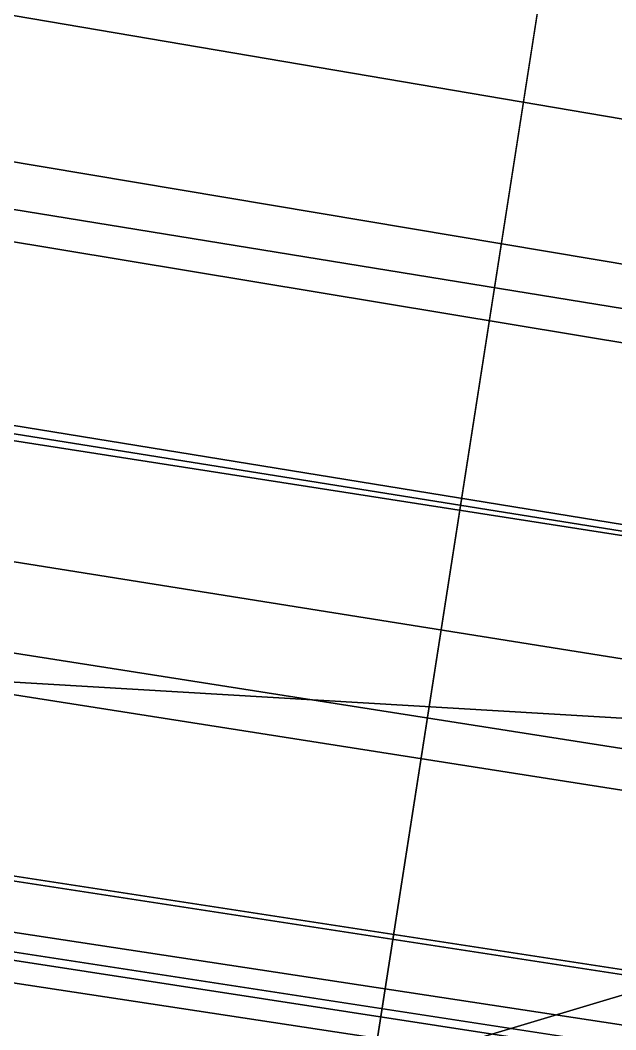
# Model space of a CAD drawing. Header units: metres. Extents: x 503497 to 504361, y 6966567 to 6966857.
# Drawn here: x 504127.8421 to 504128.0227, y 6966711.0328 to 6966711.3388 of the extents above; entities that cross this region are included whole.
import ezdxf

# ---------------------------------------------------------------- set-up
doc = ezdxf.new("R2010")
doc.units = ezdxf.units.M

msp = doc.modelspace()

# ---------------------------------------------------------------- linework, layer by layer
at = {"layer": 'SHADOW_APPROVED_20260111T072000'}
msp.add_lwpolyline([(504127.8093, 6966710.1258), (504128.3574, 6966713.6393), (504055.1836, 6966728.5433), (504054.6355, 6966725.0298), (504127.8093, 6966710.1258)], close=True, dxfattribs=at)
msp.add_lwpolyline([(504124.6436, 6966689.8311), (504125.6223, 6966696.1052), (504122.7613, 6966696.5515), (504123.3955, 6966700.6171), (504123.6735, 6966701.1907), (504124.1841, 6966701.6081), (504124.6865, 6966701.7525), (504126.4679, 6966701.5261), (504126.6349, 6966702.5968), (504125.8564, 6966702.7697), (504125.4218, 6966703.0603), (504125.0625, 6966703.6133), (504124.9683, 6966704.1079), (504125.9354, 6966710.4181), (504127.8093, 6966710.1258), (504128.3574, 6966713.6393), (504140.8554, 6966711.6898), (504140.8554, 6966711.6898), (504140.7719, 6966711.1544), (504144.1851, 6966710.622), (504144.5661, 6966713.0647), (504153.1826, 6966711.7206), (504152.9477, 6966710.2148), (504167.8718, 6966707.8869)], dxfattribs=at)
at = {"layer": 'SHADOW_APPROVED_20260114T072400'}
msp.add_lwpolyline([(504127.8093, 6966710.1258), (504128.3574, 6966713.6393), (504056.349, 6966727.278), (504055.8009, 6966723.7645), (504127.8093, 6966710.1258)], close=True, dxfattribs=at)
msp.add_lwpolyline([(504124.6436, 6966689.8311), (504125.6223, 6966696.1052), (504122.7613, 6966696.5515), (504123.3955, 6966700.6171), (504123.6735, 6966701.1907), (504124.1841, 6966701.6081), (504124.6865, 6966701.7525), (504126.4679, 6966701.5261), (504126.6349, 6966702.5968), (504125.8564, 6966702.7697), (504125.4218, 6966703.0603), (504125.0625, 6966703.6133), (504124.9683, 6966704.1079), (504125.9354, 6966710.4181), (504127.8093, 6966710.1258), (504128.3574, 6966713.6393), (504140.8554, 6966711.6898), (504140.8554, 6966711.6898), (504140.7719, 6966711.1544), (504144.1851, 6966710.622), (504144.5661, 6966713.0647), (504153.1826, 6966711.7206), (504152.9477, 6966710.2148), (504167.8718, 6966707.8869)], dxfattribs=at)
at = {"layer": 'SHADOW_APPROVED_20260122T071500'}
msp.add_lwpolyline([(504127.8093, 6966710.1258), (504128.3574, 6966713.6393), (504045.7909, 6966728.4074), (504045.2428, 6966724.8939), (504127.8093, 6966710.1258)], close=True, dxfattribs=at)
msp.add_lwpolyline([(504124.6436, 6966689.8311), (504125.6223, 6966696.1052), (504122.7613, 6966696.5515), (504123.3955, 6966700.6171), (504123.6735, 6966701.1907), (504124.1841, 6966701.6081), (504124.6865, 6966701.7525), (504126.4679, 6966701.5261), (504126.6349, 6966702.5968), (504125.8564, 6966702.7697), (504125.4218, 6966703.0603), (504125.0625, 6966703.6133), (504124.9683, 6966704.1079), (504125.9354, 6966710.4181), (504127.8093, 6966710.1258), (504128.3574, 6966713.6393), (504140.8554, 6966711.6898), (504140.8554, 6966711.6898), (504140.7719, 6966711.1544), (504144.1851, 6966710.622), (504144.5661, 6966713.0647), (504153.1826, 6966711.7206), (504152.9477, 6966710.2148), (504167.8718, 6966707.8869)], dxfattribs=at)
at = {"layer": 'SHADOW_APPROVED_20260124T072500'}
for points in [[(504127.8093, 6966710.1258), (504128.3574, 6966713.6393), (504052.1143, 6966725.3543), (504051.5662, 6966721.8408), (504127.8093, 6966710.1258)], [(504143.9181, 6966709.7896), (504143.738, 6966708.6351), (504060.7528, 6966721.3861), (504060.9329, 6966722.5406), (504143.9181, 6966709.7896)], [(504143.738, 6966708.6351), (504154.0443, 6966707.0275), (504071.0591, 6966719.7785), (504060.7528, 6966721.3861), (504143.738, 6966708.6351)], [(504154.0443, 6966707.0275), (504153.1492, 6966701.2887), (504070.164, 6966714.0397), (504071.0591, 6966719.7785), (504154.0443, 6966707.0275)]]:
    msp.add_lwpolyline(points, close=True, dxfattribs=at)
msp.add_lwpolyline([(504124.6436, 6966689.8311), (504125.6223, 6966696.1052), (504122.7613, 6966696.5515), (504123.3955, 6966700.6171), (504123.6735, 6966701.1907), (504124.1841, 6966701.6081), (504124.6865, 6966701.7525), (504126.4679, 6966701.5261), (504126.6349, 6966702.5968), (504125.8564, 6966702.7697), (504125.4218, 6966703.0603), (504125.0625, 6966703.6133), (504124.9683, 6966704.1079), (504125.9354, 6966710.4181), (504127.8093, 6966710.1258), (504128.3574, 6966713.6393), (504140.8554, 6966711.6898), (504140.8554, 6966711.6898), (504140.7719, 6966711.1544), (504144.1851, 6966710.622), (504144.5661, 6966713.0647), (504153.1826, 6966711.7206), (504152.9477, 6966710.2148), (504167.8718, 6966707.8869)], dxfattribs=at)
at = {"layer": 'SHADOW_APPROVED_20260126T071100'}
for points in [[(504127.8093, 6966710.1258), (504128.3574, 6966713.6393), (504039.9323, 6966728.6851), (504039.3842, 6966725.1716), (504127.8093, 6966710.1258)], [(504143.9181, 6966709.7896), (504143.738, 6966708.6351), (504047.4936, 6966725.0114), (504047.6737, 6966726.1659), (504143.9181, 6966709.7896)], [(504143.738, 6966708.6351), (504154.0443, 6966707.0275), (504057.7999, 6966723.4038), (504047.4936, 6966725.0114), (504143.738, 6966708.6351)]]:
    msp.add_lwpolyline(points, close=True, dxfattribs=at)
msp.add_lwpolyline([(504124.6436, 6966689.8311), (504125.6223, 6966696.1052), (504122.7613, 6966696.5515), (504123.3955, 6966700.6171), (504123.6735, 6966701.1907), (504124.1841, 6966701.6081), (504124.6865, 6966701.7525), (504126.4679, 6966701.5261), (504126.6349, 6966702.5968), (504125.8564, 6966702.7697), (504125.4218, 6966703.0603), (504125.0625, 6966703.6133), (504124.9683, 6966704.1079), (504125.9354, 6966710.4181), (504127.8093, 6966710.1258), (504128.3574, 6966713.6393), (504140.8554, 6966711.6898), (504140.8554, 6966711.6898), (504140.7719, 6966711.1544), (504144.1851, 6966710.622), (504144.5661, 6966713.0647), (504153.1826, 6966711.7206), (504152.9477, 6966710.2148), (504167.8718, 6966707.8869)], dxfattribs=at)
at = {"layer": 'SHADOW_APPROVED_20260127T071900'}
for points in [[(504127.8093, 6966710.1258), (504128.3574, 6966713.6393), (504046.0145, 6966726.1319), (504045.4664, 6966722.6184), (504127.8093, 6966710.1258)], [(504143.9181, 6966709.7896), (504143.738, 6966708.6351), (504054.1136, 6966722.2324), (504054.2937, 6966723.3869), (504143.9181, 6966709.7896)], [(504143.738, 6966708.6351), (504154.0443, 6966707.0275), (504064.4199, 6966720.6248), (504054.1136, 6966722.2324), (504143.738, 6966708.6351)]]:
    msp.add_lwpolyline(points, close=True, dxfattribs=at)
msp.add_lwpolyline([(504124.6436, 6966689.8311), (504125.6223, 6966696.1052), (504122.7613, 6966696.5515), (504123.3955, 6966700.6171), (504123.6735, 6966701.1907), (504124.1841, 6966701.6081), (504124.6865, 6966701.7525), (504126.4679, 6966701.5261), (504126.6349, 6966702.5968), (504125.8564, 6966702.7697), (504125.4218, 6966703.0603), (504125.0625, 6966703.6133), (504124.9683, 6966704.1079), (504125.9354, 6966710.4181), (504127.8093, 6966710.1258), (504128.3574, 6966713.6393), (504140.8554, 6966711.6898), (504140.8554, 6966711.6898), (504140.7719, 6966711.1544), (504144.1851, 6966710.622), (504144.5661, 6966713.0647), (504153.1826, 6966711.7206), (504152.9477, 6966710.2148), (504167.8718, 6966707.8869)], dxfattribs=at)
at = {"layer": 'SHADOW_APPROVED_20260129T071100'}
for points in [[(504127.8093, 6966710.1258), (504128.3574, 6966713.6393), (504037.9117, 6966727.8581), (504037.3636, 6966724.3446), (504127.8093, 6966710.1258)], [(504143.9181, 6966709.7896), (504143.738, 6966708.6351), (504045.2943, 6966724.1113), (504045.4744, 6966725.2658), (504143.9181, 6966709.7896)], [(504143.738, 6966708.6351), (504154.0443, 6966707.0275), (504055.6006, 6966722.5037), (504045.2943, 6966724.1113), (504143.738, 6966708.6351)], [(504154.0443, 6966707.0275), (504153.1492, 6966701.2887), (504054.7055, 6966716.7649), (504055.6006, 6966722.5037), (504154.0443, 6966707.0275)]]:
    msp.add_lwpolyline(points, close=True, dxfattribs=at)
msp.add_lwpolyline([(504124.6436, 6966689.8311), (504125.6223, 6966696.1052), (504122.7613, 6966696.5515), (504123.3955, 6966700.6171), (504123.6735, 6966701.1907), (504124.1841, 6966701.6081), (504124.6865, 6966701.7525), (504126.4679, 6966701.5261), (504126.6349, 6966702.5968), (504125.8564, 6966702.7697), (504125.4218, 6966703.0603), (504125.0625, 6966703.6133), (504124.9683, 6966704.1079), (504125.9354, 6966710.4181), (504127.8093, 6966710.1258), (504128.3574, 6966713.6393), (504140.8554, 6966711.6898), (504140.8554, 6966711.6898), (504140.7719, 6966711.1544), (504144.1851, 6966710.622), (504144.5661, 6966713.0647), (504153.1826, 6966711.7206), (504152.9477, 6966710.2148), (504167.8718, 6966707.8869)], dxfattribs=at)
at = {"layer": 'SHADOW_APPROVED_20260130T071100'}
for points in [[(504127.8093, 6966710.1258), (504128.3574, 6966713.6393), (504037.2255, 6966727.5535), (504036.6774, 6966724.04), (504127.8093, 6966710.1258)], [(504143.9181, 6966709.7896), (504143.738, 6966708.6351), (504044.5474, 6966723.7797), (504044.7275, 6966724.9342), (504143.9181, 6966709.7896)], [(504143.738, 6966708.6351), (504154.0443, 6966707.0275), (504054.8537, 6966722.1721), (504044.5474, 6966723.7797), (504143.738, 6966708.6351)]]:
    msp.add_lwpolyline(points, close=True, dxfattribs=at)
msp.add_lwpolyline([(504124.6436, 6966689.8311), (504125.6223, 6966696.1052), (504122.7613, 6966696.5515), (504123.3955, 6966700.6171), (504123.6735, 6966701.1907), (504124.1841, 6966701.6081), (504124.6865, 6966701.7525), (504126.4679, 6966701.5261), (504126.6349, 6966702.5968), (504125.8564, 6966702.7697), (504125.4218, 6966703.0603), (504125.0625, 6966703.6133), (504124.9683, 6966704.1079), (504125.9354, 6966710.4181), (504127.8093, 6966710.1258), (504128.3574, 6966713.6393), (504140.8554, 6966711.6898), (504140.8554, 6966711.6898), (504140.7719, 6966711.1544), (504144.1851, 6966710.622), (504144.5661, 6966713.0647), (504153.1826, 6966711.7206), (504152.9477, 6966710.2148), (504167.8718, 6966707.8869)], dxfattribs=at)
at = {"layer": 'SHADOW_APPROVED_20260203T070000'}
for points in [[(504127.8093, 6966710.1258), (504128.3574, 6966713.6393), (504022.3332, 6966729.9407), (504021.7851, 6966726.4272), (504127.8093, 6966710.1258)], [(504143.9181, 6966709.7896), (504143.738, 6966708.6351), (504028.3383, 6966726.378), (504028.5184, 6966727.5325), (504143.9181, 6966709.7896)], [(504143.738, 6966708.6351), (504154.0443, 6966707.0275), (504038.6446, 6966724.7704), (504028.3383, 6966726.378), (504143.738, 6966708.6351)], [(504154.0443, 6966707.0275), (504153.1492, 6966701.2887), (504037.7495, 6966719.0316), (504038.6446, 6966724.7704), (504154.0443, 6966707.0275)]]:
    msp.add_lwpolyline(points, close=True, dxfattribs=at)
msp.add_lwpolyline([(504124.6436, 6966689.8311), (504125.6223, 6966696.1052), (504122.7613, 6966696.5515), (504123.3955, 6966700.6171), (504123.6735, 6966701.1907), (504124.1841, 6966701.6081), (504124.6865, 6966701.7525), (504126.4679, 6966701.5261), (504126.6349, 6966702.5968), (504125.8564, 6966702.7697), (504125.4218, 6966703.0603), (504125.0625, 6966703.6133), (504124.9683, 6966704.1079), (504125.9354, 6966710.4181), (504127.8093, 6966710.1258), (504128.3574, 6966713.6393), (504140.8554, 6966711.6898), (504140.8554, 6966711.6898), (504140.7719, 6966711.1544), (504144.1851, 6966710.622), (504144.5661, 6966713.0647), (504153.1826, 6966711.7206), (504152.9477, 6966710.2148), (504167.8718, 6966707.8869)], dxfattribs=at)
at = {"layer": 'SHADOW_APPROVED_20260314T074000'}
msp.add_lwpolyline([(504127.8093, 6966710.1258), (504128.3574, 6966713.6393), (504040.6029, 6966698.1829), (504040.0548, 6966694.6694), (504127.8093, 6966710.1258)], close=True, dxfattribs=at)
msp.add_lwpolyline([(504124.6436, 6966689.8311), (504125.6223, 6966696.1052), (504122.7613, 6966696.5515), (504123.3955, 6966700.6171), (504123.6735, 6966701.1907), (504124.1841, 6966701.6081), (504124.6865, 6966701.7525), (504126.4679, 6966701.5261), (504126.6349, 6966702.5968), (504125.8564, 6966702.7697), (504125.4218, 6966703.0603), (504125.0625, 6966703.6133), (504124.9683, 6966704.1079), (504125.9354, 6966710.4181), (504127.8093, 6966710.1258), (504128.3574, 6966713.6393), (504140.8554, 6966711.6898), (504140.8554, 6966711.6898), (504140.7719, 6966711.1544), (504144.1851, 6966710.622), (504144.5661, 6966713.0647), (504153.1826, 6966711.7206), (504152.9477, 6966710.2148), (504167.8718, 6966707.8869)], dxfattribs=at)
at = {"layer": 'SHADOW_APPROVED_20260426T070000'}
msp.add_lwpolyline([(504127.8093, 6966710.1258), (504128.3574, 6966713.6393), (503911.2298, 6966631.5775), (503910.6817, 6966628.064), (504127.8093, 6966710.1258)], close=True, dxfattribs=at)
msp.add_lwpolyline([(504124.6436, 6966689.8311), (504125.6223, 6966696.1052), (504122.7613, 6966696.5515), (504123.3955, 6966700.6171), (504123.6735, 6966701.1907), (504124.1841, 6966701.6081), (504124.6865, 6966701.7525), (504126.4679, 6966701.5261), (504126.6349, 6966702.5968), (504125.8564, 6966702.7697), (504125.4218, 6966703.0603), (504125.0625, 6966703.6133), (504124.9683, 6966704.1079), (504125.9354, 6966710.4181), (504127.8093, 6966710.1258), (504128.3574, 6966713.6393), (504140.8554, 6966711.6898), (504140.8554, 6966711.6898), (504140.7719, 6966711.1544), (504144.1851, 6966710.622), (504144.5661, 6966713.0647), (504153.1826, 6966711.7206), (504152.9477, 6966710.2148), (504167.8718, 6966707.8869)], dxfattribs=at)
at = {"layer": 'SHADOW_APPROVED_20260621T090000'}
msp.add_lwpolyline([(504127.8093, 6966710.1258), (504128.3574, 6966713.6393), (504069.8411, 6966650.7077), (504069.293, 6966647.1942), (504127.8093, 6966710.1258)], close=True, dxfattribs=at)
msp.add_lwpolyline([(504124.6436, 6966689.8311), (504125.6223, 6966696.1052), (504122.7613, 6966696.5515), (504123.3955, 6966700.6171), (504123.6735, 6966701.1907), (504124.1841, 6966701.6081), (504124.6865, 6966701.7525), (504126.4679, 6966701.5261), (504126.6349, 6966702.5968), (504125.8564, 6966702.7697), (504125.4218, 6966703.0603), (504125.0625, 6966703.6133), (504124.9683, 6966704.1079), (504125.9354, 6966710.4181), (504127.8093, 6966710.1258), (504128.3574, 6966713.6393), (504140.8554, 6966711.6898), (504140.8554, 6966711.6898), (504140.7719, 6966711.1544), (504144.1851, 6966710.622), (504144.5661, 6966713.0647), (504153.1826, 6966711.7206), (504152.9477, 6966710.2148), (504167.8718, 6966707.8869)], dxfattribs=at)
at = {"layer": 'SHADOW_APPROVED_20260621T120000'}
msp.add_lwpolyline([(504124.6436, 6966689.8311), (504125.6223, 6966696.1052), (504122.7613, 6966696.5515), (504123.3955, 6966700.6171), (504123.6735, 6966701.1907), (504124.1841, 6966701.6081), (504124.6865, 6966701.7525), (504126.4679, 6966701.5261), (504126.6349, 6966702.5968), (504125.8564, 6966702.7697), (504125.4218, 6966703.0603), (504125.0625, 6966703.6133), (504124.9683, 6966704.1079), (504125.9354, 6966710.4181), (504127.8093, 6966710.1258), (504128.3574, 6966713.6393), (504140.8554, 6966711.6898), (504140.8554, 6966711.6898), (504140.7719, 6966711.1544), (504144.1851, 6966710.622), (504144.5661, 6966713.0647), (504153.1826, 6966711.7206), (504152.9477, 6966710.2148), (504167.8718, 6966707.8869)], dxfattribs=at)
msp.add_lwpolyline([(504127.8093, 6966710.1258), (504128.3574, 6966713.6393), (504130.9784, 6966664.9665), (504130.4303, 6966661.453), (504127.8093, 6966710.1258)], close=True, dxfattribs=at)
at = {"layer": 'SHADOW_APPROVED_20260621T140000'}
msp.add_lwpolyline([(504124.6436, 6966689.8311), (504125.6223, 6966696.1052), (504122.7613, 6966696.5515), (504123.3955, 6966700.6171), (504123.6735, 6966701.1907), (504124.1841, 6966701.6081), (504124.6865, 6966701.7525), (504126.4679, 6966701.5261), (504126.6349, 6966702.5968), (504125.8564, 6966702.7697), (504125.4218, 6966703.0603), (504125.0625, 6966703.6133), (504124.9683, 6966704.1079), (504125.9354, 6966710.4181), (504127.8093, 6966710.1258), (504128.3574, 6966713.6393), (504140.8554, 6966711.6898), (504140.8554, 6966711.6898), (504140.7719, 6966711.1544), (504144.1851, 6966710.622), (504144.5661, 6966713.0647), (504153.1826, 6966711.7206), (504152.9477, 6966710.2148), (504167.8718, 6966707.8869)], dxfattribs=at)
msp.add_lwpolyline([(504127.8093, 6966710.1258), (504128.3574, 6966713.6393), (504167.2671, 6966657.8333), (504166.719, 6966654.3198), (504127.8093, 6966710.1258)], close=True, dxfattribs=at)
at = {"layer": 'SHADOW_APPROVED_20260621T150000'}
msp.add_lwpolyline([(504124.6436, 6966689.8311), (504125.6223, 6966696.1052), (504122.7613, 6966696.5515), (504123.3955, 6966700.6171), (504123.6735, 6966701.1907), (504124.1841, 6966701.6081), (504124.6865, 6966701.7525), (504126.4679, 6966701.5261), (504126.6349, 6966702.5968), (504125.8564, 6966702.7697), (504125.4218, 6966703.0603), (504125.0625, 6966703.6133), (504124.9683, 6966704.1079), (504125.9354, 6966710.4181), (504127.8093, 6966710.1258), (504128.3574, 6966713.6393), (504140.8554, 6966711.6898), (504140.8554, 6966711.6898), (504140.7719, 6966711.1544), (504144.1851, 6966710.622), (504144.5661, 6966713.0647), (504153.1826, 6966711.7206), (504152.9477, 6966710.2148), (504167.8718, 6966707.8869)], dxfattribs=at)
msp.add_lwpolyline([(504127.8093, 6966710.1258), (504128.3574, 6966713.6393), (504201.6375, 6966644.6365), (504201.0894, 6966641.123), (504127.8093, 6966710.1258)], close=True, dxfattribs=at)
at = {"layer": 'SHADOW_APPROVED_20260621T160000'}
msp.add_lwpolyline([(504124.6436, 6966689.8311), (504125.6223, 6966696.1052), (504122.7613, 6966696.5515), (504123.3955, 6966700.6171), (504123.6735, 6966701.1907), (504124.1841, 6966701.6081), (504124.6865, 6966701.7525), (504126.4679, 6966701.5261), (504126.6349, 6966702.5968), (504125.8564, 6966702.7697), (504125.4218, 6966703.0603), (504125.0625, 6966703.6133), (504124.9683, 6966704.1079), (504125.9354, 6966710.4181), (504127.8093, 6966710.1258), (504128.3574, 6966713.6393), (504140.8554, 6966711.6898), (504140.8554, 6966711.6898), (504140.7719, 6966711.1544), (504144.1851, 6966710.622), (504144.5661, 6966713.0647), (504153.1826, 6966711.7206), (504152.9477, 6966710.2148), (504167.8718, 6966707.8869)], dxfattribs=at)
msp.add_lwpolyline([(504127.8093, 6966710.1258), (504128.3574, 6966713.6393), (504296.6136, 6966600.5395), (504296.0655, 6966597.026), (504127.8093, 6966710.1258)], close=True, dxfattribs=at)
at = {"layer": 'SHADOW_APPROVED_20261019T053000'}
for points in [[(504143.9181, 6966709.7896), (504143.738, 6966708.6351), (503515.9807, 6966808.915), (503516.1608, 6966810.0695), (504143.9181, 6966709.7896)], [(504143.738, 6966708.6351), (504154.0443, 6966707.0275), (503526.287, 6966807.3074), (503515.9807, 6966808.915), (504143.738, 6966708.6351)], [(504154.0443, 6966707.0275), (504153.1492, 6966701.2887), (503525.3919, 6966801.5686), (503526.287, 6966807.3074), (504154.0443, 6966707.0275)], [(504127.8093, 6966710.1258), (504128.3574, 6966713.6393), (503551.6017, 6966805.7721), (503551.0536, 6966802.2586), (504127.8093, 6966710.1258)]]:
    msp.add_lwpolyline(points, close=True, dxfattribs=at)
msp.add_lwpolyline([(504124.6436, 6966689.8311), (504125.6223, 6966696.1052), (504122.7613, 6966696.5515), (504123.3955, 6966700.6171), (504123.6735, 6966701.1907), (504124.1841, 6966701.6081), (504124.6865, 6966701.7525), (504126.4679, 6966701.5261), (504126.6349, 6966702.5968), (504125.8564, 6966702.7697), (504125.4218, 6966703.0603), (504125.0625, 6966703.6133), (504124.9683, 6966704.1079), (504125.9354, 6966710.4181), (504127.8093, 6966710.1258), (504128.3574, 6966713.6393), (504140.8554, 6966711.6898), (504140.8554, 6966711.6898), (504140.7719, 6966711.1544), (504144.1851, 6966710.622), (504144.5661, 6966713.0647), (504153.1826, 6966711.7206), (504152.9477, 6966710.2148), (504167.8718, 6966707.8869)], dxfattribs=at)
at = {"layer": 'SHADOW_APPROVED_20261112T063500'}
for points in [[(504127.8093, 6966710.1258), (504128.3574, 6966713.6393), (504030.0791, 6966729.5935), (504029.531, 6966726.08), (504127.8093, 6966710.1258)], [(504143.9181, 6966709.7896), (504143.738, 6966708.6351), (504036.769, 6966726.0001), (504036.9491, 6966727.1546), (504143.9181, 6966709.7896)], [(504143.738, 6966708.6351), (504154.0443, 6966707.0275), (504047.0753, 6966724.3925), (504036.769, 6966726.0001), (504143.738, 6966708.6351)], [(504154.0443, 6966707.0275), (504153.1492, 6966701.2887), (504046.1802, 6966718.6537), (504047.0753, 6966724.3925), (504154.0443, 6966707.0275)]]:
    msp.add_lwpolyline(points, close=True, dxfattribs=at)
msp.add_lwpolyline([(504124.6436, 6966689.8311), (504125.6223, 6966696.1052), (504122.7613, 6966696.5515), (504123.3955, 6966700.6171), (504123.6735, 6966701.1907), (504124.1841, 6966701.6081), (504124.6865, 6966701.7525), (504126.4679, 6966701.5261), (504126.6349, 6966702.5968), (504125.8564, 6966702.7697), (504125.4218, 6966703.0603), (504125.0625, 6966703.6133), (504124.9683, 6966704.1079), (504125.9354, 6966710.4181), (504127.8093, 6966710.1258), (504128.3574, 6966713.6393), (504140.8554, 6966711.6898), (504140.8554, 6966711.6898), (504140.7719, 6966711.1544), (504144.1851, 6966710.622), (504144.5661, 6966713.0647), (504153.1826, 6966711.7206), (504152.9477, 6966710.2148), (504167.8718, 6966707.8869)], dxfattribs=at)
at = {"layer": 'SHADOW_APPROVED_20261113T063500'}
for points in [[(504127.8093, 6966710.1258), (504128.3574, 6966713.6393), (504030.5473, 6966730.009), (504029.9992, 6966726.4955), (504127.8093, 6966710.1258)], [(504143.9181, 6966709.7896), (504143.738, 6966708.6351), (504037.2787, 6966726.4523), (504037.4588, 6966727.6068), (504143.9181, 6966709.7896)], [(504143.738, 6966708.6351), (504154.0443, 6966707.0275), (504047.585, 6966724.8447), (504037.2787, 6966726.4523), (504143.738, 6966708.6351)]]:
    msp.add_lwpolyline(points, close=True, dxfattribs=at)
msp.add_lwpolyline([(504124.6436, 6966689.8311), (504125.6223, 6966696.1052), (504122.7613, 6966696.5515), (504123.3955, 6966700.6171), (504123.6735, 6966701.1907), (504124.1841, 6966701.6081), (504124.6865, 6966701.7525), (504126.4679, 6966701.5261), (504126.6349, 6966702.5968), (504125.8564, 6966702.7697), (504125.4218, 6966703.0603), (504125.0625, 6966703.6133), (504124.9683, 6966704.1079), (504125.9354, 6966710.4181), (504127.8093, 6966710.1258), (504128.3574, 6966713.6393), (504140.8554, 6966711.6898), (504140.8554, 6966711.6898), (504140.7719, 6966711.1544), (504144.1851, 6966710.622), (504144.5661, 6966713.0647), (504153.1826, 6966711.7206), (504152.9477, 6966710.2148), (504167.8718, 6966707.8869)], dxfattribs=at)
at = {"layer": 'SHADOW_APPROVED_20261122T065200'}
msp.add_lwpolyline([(504127.8093, 6966710.1258), (504128.3574, 6966713.6393), (504048.1933, 6966728.0901), (504047.6452, 6966724.5766), (504127.8093, 6966710.1258)], close=True, dxfattribs=at)
msp.add_lwpolyline([(504124.6436, 6966689.8311), (504125.6223, 6966696.1052), (504122.7613, 6966696.5515), (504123.3955, 6966700.6171), (504123.6735, 6966701.1907), (504124.1841, 6966701.6081), (504124.6865, 6966701.7525), (504126.4679, 6966701.5261), (504126.6349, 6966702.5968), (504125.8564, 6966702.7697), (504125.4218, 6966703.0603), (504125.0625, 6966703.6133), (504124.9683, 6966704.1079), (504125.9354, 6966710.4181), (504127.8093, 6966710.1258), (504128.3574, 6966713.6393), (504140.8554, 6966711.6898), (504140.8554, 6966711.6898), (504140.7719, 6966711.1544), (504144.1851, 6966710.622), (504144.5661, 6966713.0647), (504153.1826, 6966711.7206), (504152.9477, 6966710.2148), (504167.8718, 6966707.8869)], dxfattribs=at)
at = {"layer": 'SHADOW_APPROVED_20261123T070300'}
for points in [[(504127.8093, 6966710.1258), (504128.3574, 6966713.6393), (504055.9605, 6966725.6458), (504055.4124, 6966722.1323), (504127.8093, 6966710.1258)], [(504143.9181, 6966709.7896), (504143.738, 6966708.6351), (504064.9392, 6966721.7033), (504065.1193, 6966722.8578), (504143.9181, 6966709.7896)], [(504143.738, 6966708.6351), (504154.0443, 6966707.0275), (504075.2455, 6966720.0957), (504064.9392, 6966721.7033), (504143.738, 6966708.6351)]]:
    msp.add_lwpolyline(points, close=True, dxfattribs=at)
msp.add_lwpolyline([(504124.6436, 6966689.8311), (504125.6223, 6966696.1052), (504122.7613, 6966696.5515), (504123.3955, 6966700.6171), (504123.6735, 6966701.1907), (504124.1841, 6966701.6081), (504124.6865, 6966701.7525), (504126.4679, 6966701.5261), (504126.6349, 6966702.5968), (504125.8564, 6966702.7697), (504125.4218, 6966703.0603), (504125.0625, 6966703.6133), (504124.9683, 6966704.1079), (504125.9354, 6966710.4181), (504127.8093, 6966710.1258), (504128.3574, 6966713.6393), (504140.8554, 6966711.6898), (504140.8554, 6966711.6898), (504140.7719, 6966711.1544), (504144.1851, 6966710.622), (504144.5661, 6966713.0647), (504153.1826, 6966711.7206), (504152.9477, 6966710.2148), (504167.8718, 6966707.8869)], dxfattribs=at)
at = {"layer": 'SHADOW_APPROVED_20261221T090000'}
for points in [[(504098.1027, 6966715.4387), (504110.6007, 6966713.4892), (504110.6007, 6966713.4892), (504110.5172, 6966712.9538), (504113.9304, 6966712.4214), (504114.3114, 6966714.8641), (504122.9279, 6966713.52), (504122.693, 6966712.0142), (504137.6171, 6966709.6863), (504137.3091, 6966707.712), (504140.5382, 6966707.2083), (504139.75, 6966702.1555), (504139.5227, 6966701.7968), (504139.2712, 6966701.6133), (504138.6402, 6966701.5232), (504138.3557, 6966699.6995), (504138.6658, 6966699.5997), (504138.9858, 6966699.3441), (504139.1475, 6966699.0618), (504139.2046, 6966698.6588), (504137.0697, 6966684.9728), (504094.3889, 6966691.6305)], [(504124.6436, 6966689.8311), (504125.6223, 6966696.1052), (504122.7613, 6966696.5515), (504123.3955, 6966700.6171), (504123.6735, 6966701.1907), (504124.1841, 6966701.6081), (504124.6865, 6966701.7525), (504126.4679, 6966701.5261), (504126.6349, 6966702.5968), (504125.8564, 6966702.7697), (504125.4218, 6966703.0603), (504125.0625, 6966703.6133), (504124.9683, 6966704.1079), (504125.9354, 6966710.4181), (504127.8093, 6966710.1258), (504128.3574, 6966713.6393), (504140.8554, 6966711.6898), (504140.8554, 6966711.6898), (504140.7719, 6966711.1544), (504144.1851, 6966710.622), (504144.5661, 6966713.0647), (504153.1826, 6966711.7206), (504152.9477, 6966710.2148), (504167.8718, 6966707.8869)]]:
    msp.add_lwpolyline(points, dxfattribs=at)
for points in [[(504127.8093, 6966710.1258), (504128.3574, 6966713.6393), (504098.1027, 6966715.4387), (504097.5546, 6966711.9252), (504127.8093, 6966710.1258)], [(504137.1539, 6966693.1239), (504139.8525, 6966710.4238), (504106.9225, 6966712.3823), (504104.2239, 6966695.0824), (504137.1539, 6966693.1239)], [(504139.8525, 6966710.4238), (504143.9181, 6966709.7896), (504110.9881, 6966711.7481), (504106.9225, 6966712.3823), (504139.8525, 6966710.4238)], [(504139.8525, 6966710.4238), (504139.8525, 6966710.4238), (504106.9225, 6966712.3823), (504106.9225, 6966712.3823), (504139.8525, 6966710.4238)], [(504152.9477, 6966710.2148), (504167.8718, 6966707.8869), (504137.6171, 6966709.6863), (504122.693, 6966712.0142), (504152.9477, 6966710.2148)]]:
    msp.add_lwpolyline(points, close=True, dxfattribs=at)
at = {"layer": 'SHADOW_APPROVED_20261221T120000'}
msp.add_lwpolyline([(504124.6436, 6966689.8311), (504125.6223, 6966696.1052), (504122.7613, 6966696.5515), (504123.3955, 6966700.6171), (504123.6735, 6966701.1907), (504124.1841, 6966701.6081), (504124.6865, 6966701.7525), (504126.4679, 6966701.5261), (504126.6349, 6966702.5968), (504125.8564, 6966702.7697), (504125.4218, 6966703.0603), (504125.0625, 6966703.6133), (504124.9683, 6966704.1079), (504125.9354, 6966710.4181), (504127.8093, 6966710.1258), (504128.3574, 6966713.6393), (504140.8554, 6966711.6898), (504140.8554, 6966711.6898), (504140.7719, 6966711.1544), (504144.1851, 6966710.622), (504144.5661, 6966713.0647), (504153.1826, 6966711.7206), (504152.9477, 6966710.2148), (504167.8718, 6966707.8869)], dxfattribs=at)
msp.add_lwpolyline([(504127.8093, 6966710.1258), (504128.3574, 6966713.6393), (504130.6299, 6966710.9085), (504130.0818, 6966707.395), (504127.8093, 6966710.1258)], close=True, dxfattribs=at)
at = {"layer": 'SHADOW_APPROVED_20261221T150000'}
msp.add_lwpolyline([(504127.8093, 6966710.1258), (504128.3574, 6966713.6393), (504166.0513, 6966717.6596), (504165.5032, 6966714.1461), (504127.8093, 6966710.1258)], close=True, dxfattribs=at)
msp.add_lwpolyline([(504124.6436, 6966689.8311), (504125.6223, 6966696.1052), (504122.7613, 6966696.5515), (504123.3955, 6966700.6171), (504123.6735, 6966701.1907), (504124.1841, 6966701.6081), (504124.6865, 6966701.7525), (504126.4679, 6966701.5261), (504126.6349, 6966702.5968), (504125.8564, 6966702.7697), (504125.4218, 6966703.0603), (504125.0625, 6966703.6133), (504124.9683, 6966704.1079), (504125.9354, 6966710.4181), (504127.8093, 6966710.1258), (504128.3574, 6966713.6393), (504140.8554, 6966711.6898), (504140.8554, 6966711.6898), (504140.7719, 6966711.1544), (504144.1851, 6966710.622), (504144.5661, 6966713.0647), (504153.1826, 6966711.7206), (504152.9477, 6966710.2148), (504167.8718, 6966707.8869)], dxfattribs=at)
at = {"layer": 'SHADOW_APPROVED_20261221T160000'}
msp.add_lwpolyline([(504127.8093, 6966710.1258), (504128.3574, 6966713.6393), (504187.9192, 6966725.5911), (504187.3711, 6966722.0776), (504127.8093, 6966710.1258)], close=True, dxfattribs=at)
msp.add_lwpolyline([(504124.6436, 6966689.8311), (504125.6223, 6966696.1052), (504122.7613, 6966696.5515), (504123.3955, 6966700.6171), (504123.6735, 6966701.1907), (504124.1841, 6966701.6081), (504124.6865, 6966701.7525), (504126.4679, 6966701.5261), (504126.6349, 6966702.5968), (504125.8564, 6966702.7697), (504125.4218, 6966703.0603), (504125.0625, 6966703.6133), (504124.9683, 6966704.1079), (504125.9354, 6966710.4181), (504127.8093, 6966710.1258), (504128.3574, 6966713.6393), (504140.8554, 6966711.6898), (504140.8554, 6966711.6898), (504140.7719, 6966711.1544), (504144.1851, 6966710.622), (504144.5661, 6966713.0647), (504153.1826, 6966711.7206), (504152.9477, 6966710.2148), (504167.8718, 6966707.8869)], dxfattribs=at)
at = {"layer": 'SHADOW_APPROVED_20261221T170000'}
for points in [[(504127.8093, 6966710.1258), (504128.3574, 6966713.6393), (504231.5573, 6966744.5269), (504231.0092, 6966741.0134), (504127.8093, 6966710.1258)], [(504124.9683, 6966704.1079), (504125.9354, 6966710.4181), (504229.1353, 6966741.3057), (504228.1682, 6966734.9955), (504124.9683, 6966704.1079)], [(504125.9354, 6966710.4181), (504127.8093, 6966710.1258), (504231.0092, 6966741.0134), (504229.1353, 6966741.3057), (504125.9354, 6966710.4181)]]:
    msp.add_lwpolyline(points, close=True, dxfattribs=at)
msp.add_lwpolyline([(504124.6436, 6966689.8311), (504125.6223, 6966696.1052), (504122.7613, 6966696.5515), (504123.3955, 6966700.6171), (504123.6735, 6966701.1907), (504124.1841, 6966701.6081), (504124.6865, 6966701.7525), (504126.4679, 6966701.5261), (504126.6349, 6966702.5968), (504125.8564, 6966702.7697), (504125.4218, 6966703.0603), (504125.0625, 6966703.6133), (504124.9683, 6966704.1079), (504125.9354, 6966710.4181), (504127.8093, 6966710.1258), (504128.3574, 6966713.6393), (504140.8554, 6966711.6898), (504140.8554, 6966711.6898), (504140.7719, 6966711.1544), (504144.1851, 6966710.622), (504144.5661, 6966713.0647), (504153.1826, 6966711.7206), (504152.9477, 6966710.2148), (504167.8718, 6966707.8869)], dxfattribs=at)
at = {"layer": 'SHADOW_COMPARATOR_RL48_20260111T072000'}
msp.add_lwpolyline([(504127.8093, 6966710.1258), (504128.3574, 6966713.6393), (504082.7301, 6966722.9327), (504082.182, 6966719.4192), (504127.8093, 6966710.1258)], close=True, dxfattribs=at)
msp.add_lwpolyline([(504124.6436, 6966689.8311), (504125.6223, 6966696.1052), (504122.7613, 6966696.5515), (504123.3955, 6966700.6171), (504123.6735, 6966701.1907), (504124.1841, 6966701.6081), (504124.6865, 6966701.7525), (504126.4679, 6966701.5261), (504126.6349, 6966702.5968), (504125.8564, 6966702.7697), (504125.4218, 6966703.0603), (504125.0625, 6966703.6133), (504124.9683, 6966704.1079), (504125.9354, 6966710.4181), (504127.8093, 6966710.1258), (504128.3574, 6966713.6393), (504140.8554, 6966711.6898), (504140.8554, 6966711.6898), (504140.7719, 6966711.1544), (504144.1851, 6966710.622), (504144.5661, 6966713.0647), (504153.1826, 6966711.7206), (504152.9477, 6966710.2148), (504167.8718, 6966707.8869)], dxfattribs=at)
at = {"layer": 'SHADOW_COMPARATOR_RL48_20260114T072400'}
msp.add_lwpolyline([(504127.8093, 6966710.1258), (504128.3574, 6966713.6393), (504083.4568, 6966722.1437), (504082.9087, 6966718.6302), (504127.8093, 6966710.1258)], close=True, dxfattribs=at)
msp.add_lwpolyline([(504124.6436, 6966689.8311), (504125.6223, 6966696.1052), (504122.7613, 6966696.5515), (504123.3955, 6966700.6171), (504123.6735, 6966701.1907), (504124.1841, 6966701.6081), (504124.6865, 6966701.7525), (504126.4679, 6966701.5261), (504126.6349, 6966702.5968), (504125.8564, 6966702.7697), (504125.4218, 6966703.0603), (504125.0625, 6966703.6133), (504124.9683, 6966704.1079), (504125.9354, 6966710.4181), (504127.8093, 6966710.1258), (504128.3574, 6966713.6393), (504140.8554, 6966711.6898), (504140.8554, 6966711.6898), (504140.7719, 6966711.1544), (504144.1851, 6966710.622), (504144.5661, 6966713.0647), (504153.1826, 6966711.7206), (504152.9477, 6966710.2148), (504167.8718, 6966707.8869)], dxfattribs=at)
at = {"layer": 'SHADOW_COMPARATOR_RL48_20260122T071500'}
msp.add_lwpolyline([(504127.8093, 6966710.1258), (504128.3574, 6966713.6393), (504076.8733, 6966722.8479), (504076.3252, 6966719.3344), (504127.8093, 6966710.1258)], close=True, dxfattribs=at)
msp.add_lwpolyline([(504124.6436, 6966689.8311), (504125.6223, 6966696.1052), (504122.7613, 6966696.5515), (504123.3955, 6966700.6171), (504123.6735, 6966701.1907), (504124.1841, 6966701.6081), (504124.6865, 6966701.7525), (504126.4679, 6966701.5261), (504126.6349, 6966702.5968), (504125.8564, 6966702.7697), (504125.4218, 6966703.0603), (504125.0625, 6966703.6133), (504124.9683, 6966704.1079), (504125.9354, 6966710.4181), (504127.8093, 6966710.1258), (504128.3574, 6966713.6393), (504140.8554, 6966711.6898), (504140.8554, 6966711.6898), (504140.7719, 6966711.1544), (504144.1851, 6966710.622), (504144.5661, 6966713.0647), (504153.1826, 6966711.7206), (504152.9477, 6966710.2148), (504167.8718, 6966707.8869)], dxfattribs=at)
at = {"layer": 'SHADOW_COMPARATOR_RL48_20260124T072500'}
msp.add_lwpolyline([(504127.8093, 6966710.1258), (504128.3574, 6966713.6393), (504080.8162, 6966720.9442), (504080.2681, 6966717.4307), (504127.8093, 6966710.1258)], close=True, dxfattribs=at)
msp.add_lwpolyline([(504124.6436, 6966689.8311), (504125.6223, 6966696.1052), (504122.7613, 6966696.5515), (504123.3955, 6966700.6171), (504123.6735, 6966701.1907), (504124.1841, 6966701.6081), (504124.6865, 6966701.7525), (504126.4679, 6966701.5261), (504126.6349, 6966702.5968), (504125.8564, 6966702.7697), (504125.4218, 6966703.0603), (504125.0625, 6966703.6133), (504124.9683, 6966704.1079), (504125.9354, 6966710.4181), (504127.8093, 6966710.1258), (504128.3574, 6966713.6393), (504140.8554, 6966711.6898), (504140.8554, 6966711.6898), (504140.7719, 6966711.1544), (504144.1851, 6966710.622), (504144.5661, 6966713.0647), (504153.1826, 6966711.7206), (504152.9477, 6966710.2148), (504167.8718, 6966707.8869)], dxfattribs=at)
at = {"layer": 'SHADOW_COMPARATOR_RL48_20260126T071100'}
msp.add_lwpolyline([(504127.8093, 6966710.1258), (504128.3574, 6966713.6393), (504073.2202, 6966723.0211), (504072.6721, 6966719.5076), (504127.8093, 6966710.1258)], close=True, dxfattribs=at)
msp.add_lwpolyline([(504124.6436, 6966689.8311), (504125.6223, 6966696.1052), (504122.7613, 6966696.5515), (504123.3955, 6966700.6171), (504123.6735, 6966701.1907), (504124.1841, 6966701.6081), (504124.6865, 6966701.7525), (504126.4679, 6966701.5261), (504126.6349, 6966702.5968), (504125.8564, 6966702.7697), (504125.4218, 6966703.0603), (504125.0625, 6966703.6133), (504124.9683, 6966704.1079), (504125.9354, 6966710.4181), (504127.8093, 6966710.1258), (504128.3574, 6966713.6393), (504140.8554, 6966711.6898), (504140.8554, 6966711.6898), (504140.7719, 6966711.1544), (504144.1851, 6966710.622), (504144.5661, 6966713.0647), (504153.1826, 6966711.7206), (504152.9477, 6966710.2148), (504167.8718, 6966707.8869)], dxfattribs=at)
at = {"layer": 'SHADOW_COMPARATOR_RL48_20260127T071900'}
msp.add_lwpolyline([(504127.8093, 6966710.1258), (504128.3574, 6966713.6393), (504077.0127, 6966721.429), (504076.4646, 6966717.9155), (504127.8093, 6966710.1258)], close=True, dxfattribs=at)
msp.add_lwpolyline([(504124.6436, 6966689.8311), (504125.6223, 6966696.1052), (504122.7613, 6966696.5515), (504123.3955, 6966700.6171), (504123.6735, 6966701.1907), (504124.1841, 6966701.6081), (504124.6865, 6966701.7525), (504126.4679, 6966701.5261), (504126.6349, 6966702.5968), (504125.8564, 6966702.7697), (504125.4218, 6966703.0603), (504125.0625, 6966703.6133), (504124.9683, 6966704.1079), (504125.9354, 6966710.4181), (504127.8093, 6966710.1258), (504128.3574, 6966713.6393), (504140.8554, 6966711.6898), (504140.8554, 6966711.6898), (504140.7719, 6966711.1544), (504144.1851, 6966710.622), (504144.5661, 6966713.0647), (504153.1826, 6966711.7206), (504152.9477, 6966710.2148), (504167.8718, 6966707.8869)], dxfattribs=at)
at = {"layer": 'SHADOW_COMPARATOR_RL48_20260129T071100'}
msp.add_lwpolyline([(504127.8093, 6966710.1258), (504128.3574, 6966713.6393), (504071.9602, 6966722.5054), (504071.4121, 6966718.9919), (504127.8093, 6966710.1258)], close=True, dxfattribs=at)
msp.add_lwpolyline([(504124.6436, 6966689.8311), (504125.6223, 6966696.1052), (504122.7613, 6966696.5515), (504123.3955, 6966700.6171), (504123.6735, 6966701.1907), (504124.1841, 6966701.6081), (504124.6865, 6966701.7525), (504126.4679, 6966701.5261), (504126.6349, 6966702.5968), (504125.8564, 6966702.7697), (504125.4218, 6966703.0603), (504125.0625, 6966703.6133), (504124.9683, 6966704.1079), (504125.9354, 6966710.4181), (504127.8093, 6966710.1258), (504128.3574, 6966713.6393), (504140.8554, 6966711.6898), (504140.8554, 6966711.6898), (504140.7719, 6966711.1544), (504144.1851, 6966710.622), (504144.5661, 6966713.0647), (504153.1826, 6966711.7206), (504152.9477, 6966710.2148), (504167.8718, 6966707.8869)], dxfattribs=at)
at = {"layer": 'SHADOW_COMPARATOR_RL48_20260130T071100'}
msp.add_lwpolyline([(504127.8093, 6966710.1258), (504128.3574, 6966713.6393), (504071.5323, 6966722.3155), (504070.9842, 6966718.802), (504127.8093, 6966710.1258)], close=True, dxfattribs=at)
msp.add_lwpolyline([(504124.6436, 6966689.8311), (504125.6223, 6966696.1052), (504122.7613, 6966696.5515), (504123.3955, 6966700.6171), (504123.6735, 6966701.1907), (504124.1841, 6966701.6081), (504124.6865, 6966701.7525), (504126.4679, 6966701.5261), (504126.6349, 6966702.5968), (504125.8564, 6966702.7697), (504125.4218, 6966703.0603), (504125.0625, 6966703.6133), (504124.9683, 6966704.1079), (504125.9354, 6966710.4181), (504127.8093, 6966710.1258), (504128.3574, 6966713.6393), (504140.8554, 6966711.6898), (504140.8554, 6966711.6898), (504140.7719, 6966711.1544), (504144.1851, 6966710.622), (504144.5661, 6966713.0647), (504153.1826, 6966711.7206), (504152.9477, 6966710.2148), (504167.8718, 6966707.8869)], dxfattribs=at)
at = {"layer": 'SHADOW_COMPARATOR_RL48_20260203T070000'}
msp.add_lwpolyline([(504127.8093, 6966710.1258), (504128.3574, 6966713.6393), (504062.2463, 6966723.804), (504061.6982, 6966720.2905), (504127.8093, 6966710.1258)], close=True, dxfattribs=at)
msp.add_lwpolyline([(504124.6436, 6966689.8311), (504125.6223, 6966696.1052), (504122.7613, 6966696.5515), (504123.3955, 6966700.6171), (504123.6735, 6966701.1907), (504124.1841, 6966701.6081), (504124.6865, 6966701.7525), (504126.4679, 6966701.5261), (504126.6349, 6966702.5968), (504125.8564, 6966702.7697), (504125.4218, 6966703.0603), (504125.0625, 6966703.6133), (504124.9683, 6966704.1079), (504125.9354, 6966710.4181), (504127.8093, 6966710.1258), (504128.3574, 6966713.6393), (504140.8554, 6966711.6898), (504140.8554, 6966711.6898), (504140.7719, 6966711.1544), (504144.1851, 6966710.622), (504144.5661, 6966713.0647), (504153.1826, 6966711.7206), (504152.9477, 6966710.2148), (504167.8718, 6966707.8869)], dxfattribs=at)
at = {"layer": 'SHADOW_COMPARATOR_RL48_20260314T074000'}
msp.add_lwpolyline([(504127.8093, 6966710.1258), (504128.3574, 6966713.6393), (504073.6383, 6966704.0015), (504073.0902, 6966700.488), (504127.8093, 6966710.1258)], close=True, dxfattribs=at)
msp.add_lwpolyline([(504124.6436, 6966689.8311), (504125.6223, 6966696.1052), (504122.7613, 6966696.5515), (504123.3955, 6966700.6171), (504123.6735, 6966701.1907), (504124.1841, 6966701.6081), (504124.6865, 6966701.7525), (504126.4679, 6966701.5261), (504126.6349, 6966702.5968), (504125.8564, 6966702.7697), (504125.4218, 6966703.0603), (504125.0625, 6966703.6133), (504124.9683, 6966704.1079), (504125.9354, 6966710.4181), (504127.8093, 6966710.1258), (504128.3574, 6966713.6393), (504140.8554, 6966711.6898), (504140.8554, 6966711.6898), (504140.7719, 6966711.1544), (504144.1851, 6966710.622), (504144.5661, 6966713.0647), (504153.1826, 6966711.7206), (504152.9477, 6966710.2148), (504167.8718, 6966707.8869)], dxfattribs=at)
at = {"layer": 'SHADOW_COMPARATOR_RL48_20260426T070000'}
msp.add_lwpolyline([(504127.8093, 6966710.1258), (504128.3574, 6966713.6393), (503992.9681, 6966662.4699), (503992.42, 6966658.9564), (504127.8093, 6966710.1258)], close=True, dxfattribs=at)
msp.add_lwpolyline([(504124.6436, 6966689.8311), (504125.6223, 6966696.1052), (504122.7613, 6966696.5515), (504123.3955, 6966700.6171), (504123.6735, 6966701.1907), (504124.1841, 6966701.6081), (504124.6865, 6966701.7525), (504126.4679, 6966701.5261), (504126.6349, 6966702.5968), (504125.8564, 6966702.7697), (504125.4218, 6966703.0603), (504125.0625, 6966703.6133), (504124.9683, 6966704.1079), (504125.9354, 6966710.4181), (504127.8093, 6966710.1258), (504128.3574, 6966713.6393), (504140.8554, 6966711.6898), (504140.8554, 6966711.6898), (504140.7719, 6966711.1544), (504144.1851, 6966710.622), (504144.5661, 6966713.0647), (504153.1826, 6966711.7206), (504152.9477, 6966710.2148), (504167.8718, 6966707.8869)], dxfattribs=at)
at = {"layer": 'SHADOW_COMPARATOR_RL48_20260621T090000'}
msp.add_lwpolyline([(504127.8093, 6966710.1258), (504128.3574, 6966713.6393), (504091.8697, 6966674.3985), (504091.3216, 6966670.885), (504127.8093, 6966710.1258)], close=True, dxfattribs=at)
msp.add_lwpolyline([(504124.6436, 6966689.8311), (504125.6223, 6966696.1052), (504122.7613, 6966696.5515), (504123.3955, 6966700.6171), (504123.6735, 6966701.1907), (504124.1841, 6966701.6081), (504124.6865, 6966701.7525), (504126.4679, 6966701.5261), (504126.6349, 6966702.5968), (504125.8564, 6966702.7697), (504125.4218, 6966703.0603), (504125.0625, 6966703.6133), (504124.9683, 6966704.1079), (504125.9354, 6966710.4181), (504127.8093, 6966710.1258), (504128.3574, 6966713.6393), (504140.8554, 6966711.6898), (504140.8554, 6966711.6898), (504140.7719, 6966711.1544), (504144.1851, 6966710.622), (504144.5661, 6966713.0647), (504153.1826, 6966711.7206), (504152.9477, 6966710.2148), (504167.8718, 6966707.8869)], dxfattribs=at)
at = {"layer": 'SHADOW_COMPARATOR_RL48_20260621T120000'}
msp.add_lwpolyline([(504124.6436, 6966689.8311), (504125.6223, 6966696.1052), (504122.7613, 6966696.5515), (504123.3955, 6966700.6171), (504123.6735, 6966701.1907), (504124.1841, 6966701.6081), (504124.6865, 6966701.7525), (504126.4679, 6966701.5261), (504126.6349, 6966702.5968), (504125.8564, 6966702.7697), (504125.4218, 6966703.0603), (504125.0625, 6966703.6133), (504124.9683, 6966704.1079), (504125.9354, 6966710.4181), (504127.8093, 6966710.1258), (504128.3574, 6966713.6393), (504140.8554, 6966711.6898), (504140.8554, 6966711.6898), (504140.7719, 6966711.1544), (504144.1851, 6966710.622), (504144.5661, 6966713.0647), (504153.1826, 6966711.7206), (504152.9477, 6966710.2148), (504167.8718, 6966707.8869)], dxfattribs=at)
msp.add_lwpolyline([(504127.8093, 6966710.1258), (504128.3574, 6966713.6393), (504129.9917, 6966683.2895), (504129.4436, 6966679.776), (504127.8093, 6966710.1258)], close=True, dxfattribs=at)
at = {"layer": 'SHADOW_COMPARATOR_RL48_20260621T140000'}
msp.add_lwpolyline([(504124.6436, 6966689.8311), (504125.6223, 6966696.1052), (504122.7613, 6966696.5515), (504123.3955, 6966700.6171), (504123.6735, 6966701.1907), (504124.1841, 6966701.6081), (504124.6865, 6966701.7525), (504126.4679, 6966701.5261), (504126.6349, 6966702.5968), (504125.8564, 6966702.7697), (504125.4218, 6966703.0603), (504125.0625, 6966703.6133), (504124.9683, 6966704.1079), (504125.9354, 6966710.4181), (504127.8093, 6966710.1258), (504128.3574, 6966713.6393), (504140.8554, 6966711.6898), (504140.8554, 6966711.6898), (504140.7719, 6966711.1544), (504144.1851, 6966710.622), (504144.5661, 6966713.0647), (504153.1826, 6966711.7206), (504152.9477, 6966710.2148), (504167.8718, 6966707.8869)], dxfattribs=at)
msp.add_lwpolyline([(504127.8093, 6966710.1258), (504128.3574, 6966713.6393), (504152.6194, 6966678.8416), (504152.0713, 6966675.3281), (504127.8093, 6966710.1258)], close=True, dxfattribs=at)
at = {"layer": 'SHADOW_COMPARATOR_RL48_20260621T150000'}
msp.add_lwpolyline([(504124.6436, 6966689.8311), (504125.6223, 6966696.1052), (504122.7613, 6966696.5515), (504123.3955, 6966700.6171), (504123.6735, 6966701.1907), (504124.1841, 6966701.6081), (504124.6865, 6966701.7525), (504126.4679, 6966701.5261), (504126.6349, 6966702.5968), (504125.8564, 6966702.7697), (504125.4218, 6966703.0603), (504125.0625, 6966703.6133), (504124.9683, 6966704.1079), (504125.9354, 6966710.4181), (504127.8093, 6966710.1258), (504128.3574, 6966713.6393), (504140.8554, 6966711.6898), (504140.8554, 6966711.6898), (504140.7719, 6966711.1544), (504144.1851, 6966710.622), (504144.5661, 6966713.0647), (504153.1826, 6966711.7206), (504152.9477, 6966710.2148), (504167.8718, 6966707.8869)], dxfattribs=at)
msp.add_lwpolyline([(504127.8093, 6966710.1258), (504128.3574, 6966713.6393), (504174.051, 6966670.6128), (504173.5029, 6966667.0993), (504127.8093, 6966710.1258)], close=True, dxfattribs=at)
at = {"layer": 'SHADOW_COMPARATOR_RL48_20260621T160000'}
msp.add_lwpolyline([(504124.6436, 6966689.8311), (504125.6223, 6966696.1052), (504122.7613, 6966696.5515), (504123.3955, 6966700.6171), (504123.6735, 6966701.1907), (504124.1841, 6966701.6081), (504124.6865, 6966701.7525), (504126.4679, 6966701.5261), (504126.6349, 6966702.5968), (504125.8564, 6966702.7697), (504125.4218, 6966703.0603), (504125.0625, 6966703.6133), (504124.9683, 6966704.1079), (504125.9354, 6966710.4181), (504127.8093, 6966710.1258), (504128.3574, 6966713.6393), (504140.8554, 6966711.6898), (504140.8554, 6966711.6898), (504140.7719, 6966711.1544), (504144.1851, 6966710.622), (504144.5661, 6966713.0647), (504153.1826, 6966711.7206), (504152.9477, 6966710.2148), (504167.8718, 6966707.8869)], dxfattribs=at)
msp.add_lwpolyline([(504127.8093, 6966710.1258), (504128.3574, 6966713.6393), (504233.2731, 6966643.1163), (504232.725, 6966639.6028), (504127.8093, 6966710.1258)], close=True, dxfattribs=at)
at = {"layer": 'SHADOW_COMPARATOR_RL48_20261019T053000'}
msp.add_lwpolyline([(504127.8093, 6966710.1258), (504128.3574, 6966713.6393), (503768.723, 6966771.0884), (503768.1749, 6966767.5749), (504127.8093, 6966710.1258)], close=True, dxfattribs=at)
msp.add_lwpolyline([(504124.6436, 6966689.8311), (504125.6223, 6966696.1052), (504122.7613, 6966696.5515), (504123.3955, 6966700.6171), (504123.6735, 6966701.1907), (504124.1841, 6966701.6081), (504124.6865, 6966701.7525), (504126.4679, 6966701.5261), (504126.6349, 6966702.5968), (504125.8564, 6966702.7697), (504125.4218, 6966703.0603), (504125.0625, 6966703.6133), (504124.9683, 6966704.1079), (504125.9354, 6966710.4181), (504127.8093, 6966710.1258), (504128.3574, 6966713.6393), (504140.8554, 6966711.6898), (504140.8554, 6966711.6898), (504140.7719, 6966711.1544), (504144.1851, 6966710.622), (504144.5661, 6966713.0647), (504153.1826, 6966711.7206), (504152.9477, 6966710.2148), (504167.8718, 6966707.8869)], dxfattribs=at)
at = {"layer": 'SHADOW_COMPARATOR_RL48_20261112T063500'}
msp.add_lwpolyline([(504127.8093, 6966710.1258), (504128.3574, 6966713.6393), (504067.0762, 6966723.5875), (504066.5281, 6966720.074), (504127.8093, 6966710.1258)], close=True, dxfattribs=at)
msp.add_lwpolyline([(504124.6436, 6966689.8311), (504125.6223, 6966696.1052), (504122.7613, 6966696.5515), (504123.3955, 6966700.6171), (504123.6735, 6966701.1907), (504124.1841, 6966701.6081), (504124.6865, 6966701.7525), (504126.4679, 6966701.5261), (504126.6349, 6966702.5968), (504125.8564, 6966702.7697), (504125.4218, 6966703.0603), (504125.0625, 6966703.6133), (504124.9683, 6966704.1079), (504125.9354, 6966710.4181), (504127.8093, 6966710.1258), (504128.3574, 6966713.6393), (504140.8554, 6966711.6898), (504140.8554, 6966711.6898), (504140.7719, 6966711.1544), (504144.1851, 6966710.622), (504144.5661, 6966713.0647), (504153.1826, 6966711.7206), (504152.9477, 6966710.2148), (504167.8718, 6966707.8869)], dxfattribs=at)
at = {"layer": 'SHADOW_COMPARATOR_RL48_20261113T063500'}
msp.add_lwpolyline([(504127.8093, 6966710.1258), (504128.3574, 6966713.6393), (504067.3682, 6966723.8466), (504066.8201, 6966720.3331), (504127.8093, 6966710.1258)], close=True, dxfattribs=at)
msp.add_lwpolyline([(504124.6436, 6966689.8311), (504125.6223, 6966696.1052), (504122.7613, 6966696.5515), (504123.3955, 6966700.6171), (504123.6735, 6966701.1907), (504124.1841, 6966701.6081), (504124.6865, 6966701.7525), (504126.4679, 6966701.5261), (504126.6349, 6966702.5968), (504125.8564, 6966702.7697), (504125.4218, 6966703.0603), (504125.0625, 6966703.6133), (504124.9683, 6966704.1079), (504125.9354, 6966710.4181), (504127.8093, 6966710.1258), (504128.3574, 6966713.6393), (504140.8554, 6966711.6898), (504140.8554, 6966711.6898), (504140.7719, 6966711.1544), (504144.1851, 6966710.622), (504144.5661, 6966713.0647), (504153.1826, 6966711.7206), (504152.9477, 6966710.2148), (504167.8718, 6966707.8869)], dxfattribs=at)
at = {"layer": 'SHADOW_COMPARATOR_RL48_20261122T065200'}
msp.add_lwpolyline([(504127.8093, 6966710.1258), (504128.3574, 6966713.6393), (504078.3713, 6966722.65), (504077.8232, 6966719.1365), (504127.8093, 6966710.1258)], close=True, dxfattribs=at)
msp.add_lwpolyline([(504124.6436, 6966689.8311), (504125.6223, 6966696.1052), (504122.7613, 6966696.5515), (504123.3955, 6966700.6171), (504123.6735, 6966701.1907), (504124.1841, 6966701.6081), (504124.6865, 6966701.7525), (504126.4679, 6966701.5261), (504126.6349, 6966702.5968), (504125.8564, 6966702.7697), (504125.4218, 6966703.0603), (504125.0625, 6966703.6133), (504124.9683, 6966704.1079), (504125.9354, 6966710.4181), (504127.8093, 6966710.1258), (504128.3574, 6966713.6393), (504140.8554, 6966711.6898), (504140.8554, 6966711.6898), (504140.7719, 6966711.1544), (504144.1851, 6966710.622), (504144.5661, 6966713.0647), (504153.1826, 6966711.7206), (504152.9477, 6966710.2148), (504167.8718, 6966707.8869)], dxfattribs=at)
at = {"layer": 'SHADOW_COMPARATOR_RL48_20261123T070300'}
msp.add_lwpolyline([(504127.8093, 6966710.1258), (504128.3574, 6966713.6393), (504083.2145, 6966721.1259), (504082.6664, 6966717.6124), (504127.8093, 6966710.1258)], close=True, dxfattribs=at)
msp.add_lwpolyline([(504124.6436, 6966689.8311), (504125.6223, 6966696.1052), (504122.7613, 6966696.5515), (504123.3955, 6966700.6171), (504123.6735, 6966701.1907), (504124.1841, 6966701.6081), (504124.6865, 6966701.7525), (504126.4679, 6966701.5261), (504126.6349, 6966702.5968), (504125.8564, 6966702.7697), (504125.4218, 6966703.0603), (504125.0625, 6966703.6133), (504124.9683, 6966704.1079), (504125.9354, 6966710.4181), (504127.8093, 6966710.1258), (504128.3574, 6966713.6393), (504140.8554, 6966711.6898), (504140.8554, 6966711.6898), (504140.7719, 6966711.1544), (504144.1851, 6966710.622), (504144.5661, 6966713.0647), (504153.1826, 6966711.7206), (504152.9477, 6966710.2148), (504167.8718, 6966707.8869)], dxfattribs=at)
at = {"layer": 'SHADOW_COMPARATOR_RL48_20261221T090000'}
msp.add_lwpolyline([(504127.8093, 6966710.1258), (504128.3574, 6966713.6393), (504109.4922, 6966714.7613), (504108.9441, 6966711.2478), (504127.8093, 6966710.1258)], close=True, dxfattribs=at)
msp.add_lwpolyline([(504124.6436, 6966689.8311), (504125.6223, 6966696.1052), (504122.7613, 6966696.5515), (504123.3955, 6966700.6171), (504123.6735, 6966701.1907), (504124.1841, 6966701.6081), (504124.6865, 6966701.7525), (504126.4679, 6966701.5261), (504126.6349, 6966702.5968), (504125.8564, 6966702.7697), (504125.4218, 6966703.0603), (504125.0625, 6966703.6133), (504124.9683, 6966704.1079), (504125.9354, 6966710.4181), (504127.8093, 6966710.1258), (504128.3574, 6966713.6393), (504140.8554, 6966711.6898), (504140.8554, 6966711.6898), (504140.7719, 6966711.1544), (504144.1851, 6966710.622), (504144.5661, 6966713.0647), (504153.1826, 6966711.7206), (504152.9477, 6966710.2148), (504167.8718, 6966707.8869)], dxfattribs=at)
at = {"layer": 'SHADOW_COMPARATOR_RL48_20261221T120000'}
msp.add_lwpolyline([(504124.6436, 6966689.8311), (504125.6223, 6966696.1052), (504122.7613, 6966696.5515), (504123.3955, 6966700.6171), (504123.6735, 6966701.1907), (504124.1841, 6966701.6081), (504124.6865, 6966701.7525), (504126.4679, 6966701.5261), (504126.6349, 6966702.5968), (504125.8564, 6966702.7697), (504125.4218, 6966703.0603), (504125.0625, 6966703.6133), (504124.9683, 6966704.1079), (504125.9354, 6966710.4181), (504127.8093, 6966710.1258), (504128.3574, 6966713.6393), (504140.8554, 6966711.6898), (504140.8554, 6966711.6898), (504140.7719, 6966711.1544), (504144.1851, 6966710.622), (504144.5661, 6966713.0647), (504153.1826, 6966711.7206), (504152.9477, 6966710.2148), (504167.8718, 6966707.8869)], dxfattribs=at)
msp.add_lwpolyline([(504127.8093, 6966710.1258), (504128.3574, 6966713.6393), (504129.7744, 6966711.9365), (504129.2263, 6966708.423), (504127.8093, 6966710.1258)], close=True, dxfattribs=at)
at = {"layer": 'SHADOW_COMPARATOR_RL48_20261221T150000'}
msp.add_lwpolyline([(504127.8093, 6966710.1258), (504128.3574, 6966713.6393), (504151.8613, 6966716.1462), (504151.3132, 6966712.6327), (504127.8093, 6966710.1258)], close=True, dxfattribs=at)
msp.add_lwpolyline([(504124.6436, 6966689.8311), (504125.6223, 6966696.1052), (504122.7613, 6966696.5515), (504123.3955, 6966700.6171), (504123.6735, 6966701.1907), (504124.1841, 6966701.6081), (504124.6865, 6966701.7525), (504126.4679, 6966701.5261), (504126.6349, 6966702.5968), (504125.8564, 6966702.7697), (504125.4218, 6966703.0603), (504125.0625, 6966703.6133), (504124.9683, 6966704.1079), (504125.9354, 6966710.4181), (504127.8093, 6966710.1258), (504128.3574, 6966713.6393), (504140.8554, 6966711.6898), (504140.8554, 6966711.6898), (504140.7719, 6966711.1544), (504144.1851, 6966710.622), (504144.5661, 6966713.0647), (504153.1826, 6966711.7206), (504152.9477, 6966710.2148), (504167.8718, 6966707.8869)], dxfattribs=at)
at = {"layer": 'SHADOW_COMPARATOR_RL48_20261221T160000'}
msp.add_lwpolyline([(504127.8093, 6966710.1258), (504128.3574, 6966713.6393), (504165.497, 6966721.0918), (504164.9489, 6966717.5783), (504127.8093, 6966710.1258)], close=True, dxfattribs=at)
msp.add_lwpolyline([(504124.6436, 6966689.8311), (504125.6223, 6966696.1052), (504122.7613, 6966696.5515), (504123.3955, 6966700.6171), (504123.6735, 6966701.1907), (504124.1841, 6966701.6081), (504124.6865, 6966701.7525), (504126.4679, 6966701.5261), (504126.6349, 6966702.5968), (504125.8564, 6966702.7697), (504125.4218, 6966703.0603), (504125.0625, 6966703.6133), (504124.9683, 6966704.1079), (504125.9354, 6966710.4181), (504127.8093, 6966710.1258), (504128.3574, 6966713.6393), (504140.8554, 6966711.6898), (504140.8554, 6966711.6898), (504140.7719, 6966711.1544), (504144.1851, 6966710.622), (504144.5661, 6966713.0647), (504153.1826, 6966711.7206), (504152.9477, 6966710.2148), (504167.8718, 6966707.8869)], dxfattribs=at)
at = {"layer": 'SHADOW_COMPARATOR_RL48_20261221T170000'}
for points in [[(504127.8093, 6966710.1258), (504128.3574, 6966713.6393), (504192.7074, 6966732.8992), (504192.1593, 6966729.3857), (504127.8093, 6966710.1258)], [(504124.9683, 6966704.1079), (504125.9354, 6966710.4181), (504190.2854, 6966729.678), (504189.3183, 6966723.3678), (504124.9683, 6966704.1079)], [(504125.9354, 6966710.4181), (504127.8093, 6966710.1258), (504192.1593, 6966729.3857), (504190.2854, 6966729.678), (504125.9354, 6966710.4181)]]:
    msp.add_lwpolyline(points, close=True, dxfattribs=at)
msp.add_lwpolyline([(504124.6436, 6966689.8311), (504125.6223, 6966696.1052), (504122.7613, 6966696.5515), (504123.3955, 6966700.6171), (504123.6735, 6966701.1907), (504124.1841, 6966701.6081), (504124.6865, 6966701.7525), (504126.4679, 6966701.5261), (504126.6349, 6966702.5968), (504125.8564, 6966702.7697), (504125.4218, 6966703.0603), (504125.0625, 6966703.6133), (504124.9683, 6966704.1079), (504125.9354, 6966710.4181), (504127.8093, 6966710.1258), (504128.3574, 6966713.6393), (504140.8554, 6966711.6898), (504140.8554, 6966711.6898), (504140.7719, 6966711.1544), (504144.1851, 6966710.622), (504144.5661, 6966713.0647), (504153.1826, 6966711.7206), (504152.9477, 6966710.2148), (504167.8718, 6966707.8869)], dxfattribs=at)

doc.saveas('drawing.dxf')
